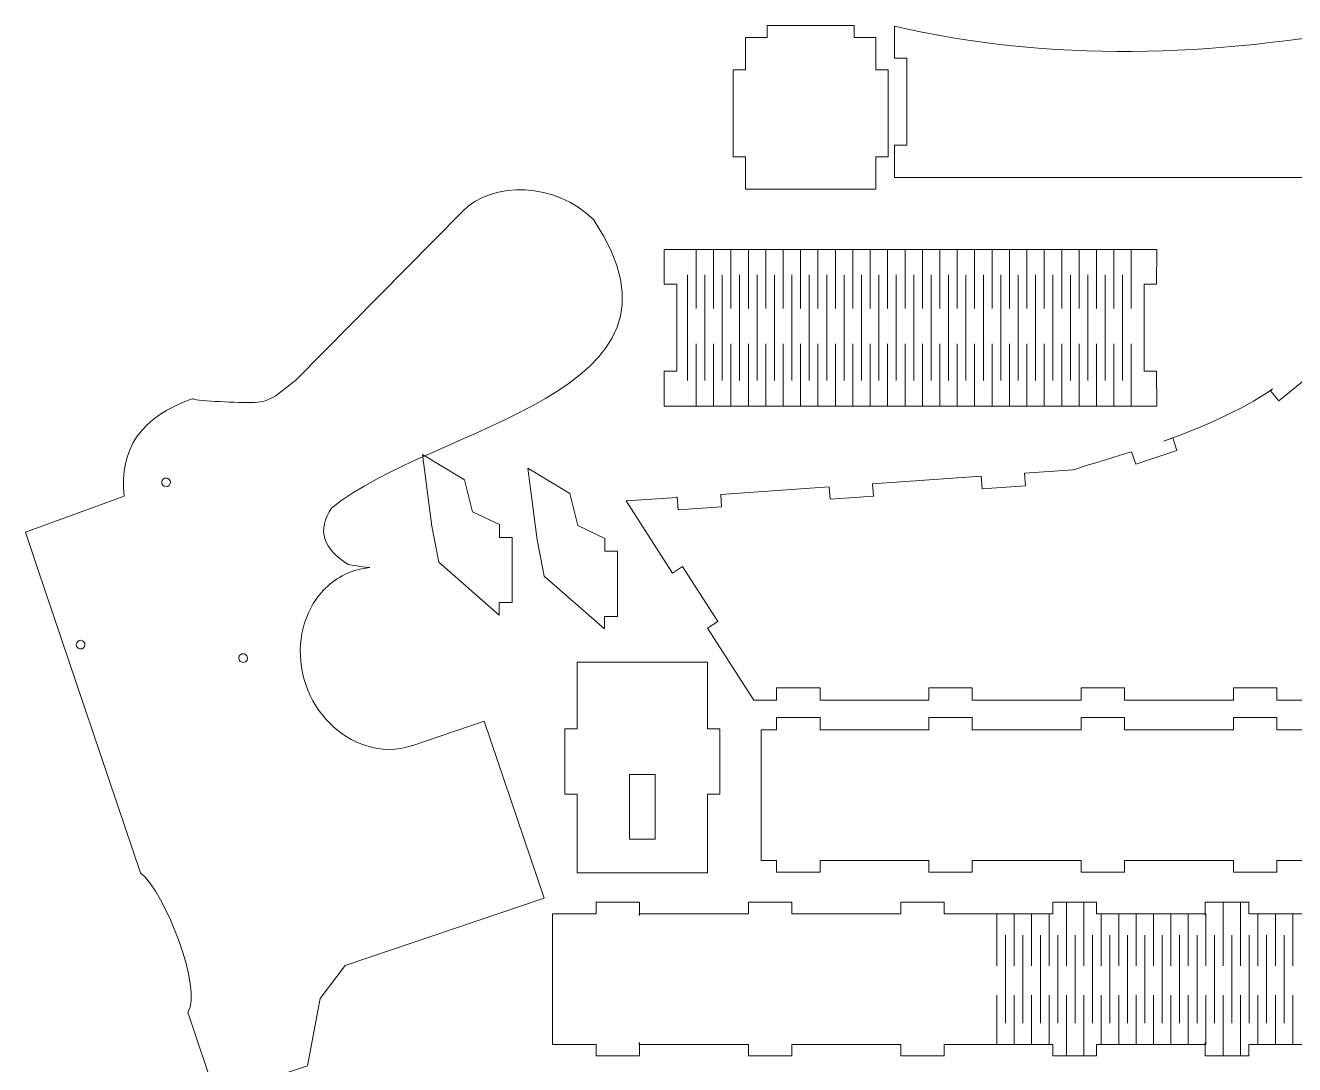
# Model space of a CAD drawing. Header units: centimetres. Extents: x 174 to 233.9, y -148 to -98.3.
# Drawn here: x 174.03 to 203.2, y -122.2 to -98.32 of the extents above; entities that cross this region are included whole.
import ezdxf

# ---------------------------------------------------------------- set-up
doc = ezdxf.new("R2010")
doc.units = ezdxf.units.CM
doc.header["$MEASUREMENT"] = 0
doc.layers.add('layer 1', color=7, linetype='Continuous')

msp = doc.modelspace()

# ---------------------------------------------------------------- linework, layer by layer
at = {"layer": 'layer 1', "color": 250, "lineweight": 20}
msp.add_lwpolyline([(187.91193, -117.02201), (188.50193, -117.02201), (188.50193, -115.53201), (187.91193, -115.53201), (187.91193, -117.02201)], close=True, dxfattribs=at)
for points, knots in [([(190.57913, -98.60005), (190.57913, -98.60005), (191.07449, -98.60005), (191.07449, -98.60005), (191.07449, -98.60005), (191.07449, -98.60005), (191.07449, -98.32005), (191.07449, -98.32005), (191.07449, -98.32005), (191.07449, -98.32005), (193.07449, -98.32005), (193.07449, -98.32005), (193.07449, -98.32005), (193.07449, -98.32005), (193.07449, -98.60005), (193.07449, -98.60005), (193.07449, -98.60005), (193.07449, -98.60005), (193.57449, -98.60005), (193.57449, -98.60005), (193.57449, -98.60005), (193.57449, -98.60005), (193.5735, -99.33991), (193.5735, -99.33991), (193.5735, -99.33991), (193.5735, -99.33991), (193.85216, -99.33991), (193.85216, -99.33991), (193.85216, -99.33991), (193.85216, -99.33991), (193.85216, -101.33991), (193.85216, -101.33991), (193.85216, -101.33991), (193.85216, -101.33991), (193.57083, -101.33991), (193.57083, -101.33991), (193.57083, -101.33991), (193.57083, -101.33991), (193.56984, -102.07976), (193.56984, -102.07976), (193.56984, -102.07976), (193.56984, -102.07976), (190.57449, -102.07976), (190.57449, -102.07976), (190.57449, -102.07976), (190.57449, -102.07976), (190.57548, -101.33991), (190.57548, -101.33991), (190.57548, -101.33991), (190.57548, -101.33991), (190.29681, -101.33991), (190.29681, -101.33991), (190.29681, -101.33991), (190.29681, -101.33991), (190.29681, -99.33991), (190.29681, -99.33991), (190.29681, -99.33991), (190.29681, -99.33991), (190.57814, -99.33991), (190.57814, -99.33991), (190.57814, -99.33991), (190.57814, -99.33991), (190.57913, -98.60005), (190.57913, -98.60005)], [0, 0, 0, 0, 0.05882353, 0.05882353, 0.05882353, 0.05882353, 0.11764706, 0.11764706, 0.11764706, 0.11764706, 0.17647059, 0.17647059, 0.17647059, 0.17647059, 0.23529412, 0.23529412, 0.23529412, 0.23529412, 0.29411765, 0.29411765, 0.29411765, 0.29411765, 0.35294118, 0.35294118, 0.35294118, 0.35294118, 0.41176471, 0.41176471, 0.41176471, 0.41176471, 0.47058824, 0.47058824, 0.47058824, 0.47058824, 0.52941176, 0.52941176, 0.52941176, 0.52941176, 0.58823529, 0.58823529, 0.58823529, 0.58823529, 0.64705882, 0.64705882, 0.64705882, 0.64705882, 0.70588235, 0.70588235, 0.70588235, 0.70588235, 0.76470588, 0.76470588, 0.76470588, 0.76470588, 0.82352941, 0.82352941, 0.82352941, 0.82352941, 0.88235294, 0.88235294, 0.88235294, 0.88235294, 1, 1, 1, 1]), ([(194.00359, -101.81517), (194.00359, -101.81517), (194.00359, -101.07532), (194.00359, -101.07532), (194.00359, -101.07532), (194.00359, -101.07532), (194.28359, -101.07532), (194.28359, -101.07532), (194.28359, -101.07532), (194.28359, -101.07532), (194.28359, -99.07532), (194.28359, -99.07532), (194.28359, -99.07532), (194.28359, -99.07532), (194.00359, -99.07532), (194.00359, -99.07532), (194.00359, -99.07532), (194.00359, -99.07532), (194.00359, -98.3359), (194.00359, -98.3359), (194.00359, -98.3359), (197.56015, -99.17202), (201.29053, -99.05204), (205.12932, -98.3359), (205.12932, -98.3359), (205.12932, -98.3359), (205.12932, -99.07532), (205.12932, -99.07532), (205.12932, -99.07532), (205.12932, -99.07532), (204.84707, -99.07532), (204.84707, -99.07532), (204.84707, -99.07532), (204.84707, -99.07532), (204.84707, -101.07532), (204.84707, -101.07532), (204.84707, -101.07532), (204.84707, -101.07532), (205.12932, -101.07532), (205.12932, -101.07532), (205.12932, -101.07532), (205.12932, -101.07532), (205.12932, -101.81517), (205.12932, -101.81517), (205.12932, -101.81517), (205.12932, -101.81517), (194.00359, -101.81517), (194.00359, -101.81517)], [0, 0, 0, 0, 0.07692308, 0.07692308, 0.07692308, 0.07692308, 0.15384615, 0.15384615, 0.15384615, 0.15384615, 0.23076923, 0.23076923, 0.23076923, 0.23076923, 0.30769231, 0.30769231, 0.30769231, 0.30769231, 0.38461538, 0.38461538, 0.38461538, 0.38461538, 0.46153846, 0.46153846, 0.46153846, 0.46153846, 0.53846154, 0.53846154, 0.53846154, 0.53846154, 0.61538462, 0.61538462, 0.61538462, 0.61538462, 0.69230769, 0.69230769, 0.69230769, 0.69230769, 0.76923077, 0.76923077, 0.76923077, 0.76923077, 0.84615385, 0.84615385, 0.84615385, 0.84615385, 1, 1, 1, 1]), ([(176.67356, -117.7927), (176.67356, -117.7927), (174.30099, -110.79603), (174.30099, -110.79603), (174.30099, -110.79603), (174.30099, -110.79603), (174.02629, -109.96196), (174.02629, -109.96196), (174.02629, -109.96196), (174.02629, -109.96196), (176.29637, -109.13789), (176.29637, -109.13789), (176.29637, -109.13789), (176.16844, -108.04491), (176.706, -107.30759), (177.86223, -106.9009), (177.86223, -106.9009), (177.87737, -106.89558), (177.90964, -106.91391), (177.95587, -106.92053), (177.95587, -106.92053), (178.26499, -106.96485), (179.18173, -107.0089), (179.42294, -106.97251), (179.42294, -106.97251), (179.57462, -106.94963), (179.74457, -106.86124), (179.85744, -106.77262), (179.85744, -106.77262), (179.85744, -106.77262), (180.23964, -106.47256), (180.23964, -106.47256), (180.23964, -106.47256), (180.23964, -106.47256), (184.06119, -102.60312), (184.06119, -102.60312), (184.06119, -102.60312), (184.77409, -101.88129), (186.20948, -101.92186), (187.08081, -102.784), (187.08081, -102.784), (189.81679, -106.82353), (183.40421, -107.50021), (181.07173, -109.40425), (181.07173, -109.40425), (180.70686, -109.91573), (180.88539, -110.35957), (181.44178, -110.70762), (181.44178, -110.70762), (181.55241, -110.73326), (181.72335, -110.75166), (181.92302, -110.7761), (181.92302, -110.7761), (181.92975, -110.77692), (181.93652, -110.77775), (181.94331, -110.77859), (181.94331, -110.77859), (181.81814, -110.78925), (181.69313, -110.81436), (181.56999, -110.85484), (181.56999, -110.85484), (181.56545, -110.8564), (181.56088, -110.85792), (181.55633, -110.85946), (181.55633, -110.85946), (181.20457, -110.98208), (180.91645, -111.21205), (180.70953, -111.50781), (180.70953, -111.50781), (180.34382, -112.03051), (180.23176, -112.75869), (180.4703, -113.46249), (180.4703, -113.46249), (180.70897, -114.16667), (181.24113, -114.67684), (181.84971, -114.86923), (181.84971, -114.86923), (181.84977, -114.86924), (181.84982, -114.86927), (181.84988, -114.86928), (181.84988, -114.86928), (182.19415, -114.98065), (182.56268, -114.98826), (182.9152, -114.86878), (182.9152, -114.86878), (182.91974, -114.86722), (182.9243, -114.8657), (182.92886, -114.86415), (182.92886, -114.86415), (182.92886, -114.86415), (184.5704, -114.30782), (184.5704, -114.30782), (184.5704, -114.30782), (184.5704, -114.30782), (185.95011, -118.37629), (185.95011, -118.37629), (185.95011, -118.37629), (185.95011, -118.37629), (181.37796, -119.92517), (181.37796, -119.92517), (181.37796, -119.92517), (181.37796, -119.92517), (180.79827, -120.68024), (180.79827, -120.68024), (180.79827, -120.68024), (180.79827, -120.68024), (180.50746, -122.22866), (180.50746, -122.22866), (180.50746, -122.22866), (180.50746, -122.22866), (180.21126, -122.32906), (180.21126, -122.32906), (180.21126, -122.32906), (180.21126, -122.32906), (178.69593, -122.84264), (178.69593, -122.84264), (178.69593, -122.84264), (178.69593, -122.84264), (178.41479, -122.93793), (178.41479, -122.93793), (178.41479, -122.93793), (178.41479, -122.93793), (178.41283, -122.93699), (178.41283, -122.93699), (178.41283, -122.93699), (178.41283, -122.93699), (177.76078, -120.99611), (177.76078, -120.99611), (177.76078, -120.99611), (178.10401, -120.46753), (177.24587, -118.26044), (176.67356, -117.7927)], [0, 0, 0, 0, 0.02941176, 0.02941176, 0.02941176, 0.02941176, 0.05882353, 0.05882353, 0.05882353, 0.05882353, 0.08823529, 0.08823529, 0.08823529, 0.08823529, 0.11764706, 0.11764706, 0.11764706, 0.11764706, 0.14705882, 0.14705882, 0.14705882, 0.14705882, 0.17647059, 0.17647059, 0.17647059, 0.17647059, 0.20588235, 0.20588235, 0.20588235, 0.20588235, 0.23529412, 0.23529412, 0.23529412, 0.23529412, 0.26470588, 0.26470588, 0.26470588, 0.26470588, 0.29411765, 0.29411765, 0.29411765, 0.29411765, 0.32352941, 0.32352941, 0.32352941, 0.32352941, 0.35294118, 0.35294118, 0.35294118, 0.35294118, 0.38235294, 0.38235294, 0.38235294, 0.38235294, 0.41176471, 0.41176471, 0.41176471, 0.41176471, 0.44117647, 0.44117647, 0.44117647, 0.44117647, 0.47058824, 0.47058824, 0.47058824, 0.47058824, 0.5, 0.5, 0.5, 0.5, 0.52941176, 0.52941176, 0.52941176, 0.52941176, 0.55882353, 0.55882353, 0.55882353, 0.55882353, 0.58823529, 0.58823529, 0.58823529, 0.58823529, 0.61764706, 0.61764706, 0.61764706, 0.61764706, 0.64705882, 0.64705882, 0.64705882, 0.64705882, 0.67647059, 0.67647059, 0.67647059, 0.67647059, 0.70588235, 0.70588235, 0.70588235, 0.70588235, 0.73529412, 0.73529412, 0.73529412, 0.73529412, 0.76470588, 0.76470588, 0.76470588, 0.76470588, 0.79411765, 0.79411765, 0.79411765, 0.79411765, 0.82352941, 0.82352941, 0.82352941, 0.82352941, 0.85294118, 0.85294118, 0.85294118, 0.85294118, 0.88235294, 0.88235294, 0.88235294, 0.88235294, 0.91176471, 0.91176471, 0.91176471, 0.91176471, 0.94117647, 0.94117647, 0.94117647, 0.94117647, 1, 1, 1, 1]), ([(188.70758, -104.26921), (188.70758, -104.26921), (188.70758, -103.46921), (188.70758, -103.46921), (188.70758, -103.46921), (188.70758, -103.46921), (200.03133, -103.46921), (200.03133, -103.46921), (200.03133, -103.46921), (200.03133, -103.46921), (200.02029, -104.2692), (200.02029, -104.2692)], [0, 0, 0, 0, 0.25, 0.25, 0.25, 0.25, 0.5, 0.5, 0.5, 0.5, 1, 1, 1, 1]), ([(188.70758, -104.26921), (188.70758, -104.26921), (188.99758, -104.26921), (188.99758, -104.26921), (188.99758, -104.26921), (188.99758, -104.26921), (188.99758, -106.26921), (188.99758, -106.26921), (188.99758, -106.26921), (188.99758, -106.26921), (188.70758, -106.26921), (188.70758, -106.26921)], [0, 0, 0, 0, 0.25, 0.25, 0.25, 0.25, 0.5, 0.5, 0.5, 0.5, 1, 1, 1, 1]), ([(200.02029, -106.2692), (200.02029, -106.2692), (199.74029, -106.2692), (199.74029, -106.2692), (199.74029, -106.2692), (199.74029, -106.2692), (199.74029, -104.2692), (199.74029, -104.2692), (199.74029, -104.2692), (199.74029, -104.2692), (200.02029, -104.2692), (200.02029, -104.2692)], [0, 0, 0, 0, 0.25, 0.25, 0.25, 0.25, 0.5, 0.5, 0.5, 0.5, 1, 1, 1, 1]), ([(203.37417, -106.12416), (203.37417, -106.12416), (203.42099, -106.08641), (203.42099, -106.08641), (203.42099, -106.08641), (203.42099, -106.08641), (203.60927, -106.31996), (203.60927, -106.31996), (203.60927, -106.31996), (203.60927, -106.31996), (202.83076, -106.94759), (202.83076, -106.94759), (202.83076, -106.94759), (202.83076, -106.94759), (202.64247, -106.71404), (202.64247, -106.71404), (202.64247, -106.71404), (202.64247, -106.71404), (202.6914, -106.67459), (202.6914, -106.67459)], [0, 0, 0, 0, 0.16666667, 0.16666667, 0.16666667, 0.16666667, 0.33333333, 0.33333333, 0.33333333, 0.33333333, 0.5, 0.5, 0.5, 0.5, 0.66666667, 0.66666667, 0.66666667, 0.66666667, 1, 1, 1, 1]), ([(200.02029, -106.26919), (200.02029, -106.26919), (200.03133, -107.06921), (200.03133, -107.06921), (200.03133, -107.06921), (200.03133, -107.06921), (188.70758, -107.06921), (188.70758, -107.06921), (188.70758, -107.06921), (188.70758, -107.06921), (188.70758, -106.26921), (188.70758, -106.26921)], [0, 0, 0, 0, 0.25, 0.25, 0.25, 0.25, 0.5, 0.5, 0.5, 0.5, 1, 1, 1, 1]), ([(200.19058, -107.87041), (200.19058, -107.87041), (200.39834, -107.80122), (200.39834, -107.80122), (200.39834, -107.80122), (200.39834, -107.80122), (200.49313, -108.08585), (200.49313, -108.08585), (200.49313, -108.08585), (200.49313, -108.08585), (199.54435, -108.4018), (199.54435, -108.4018), (199.54435, -108.4018), (199.54435, -108.4018), (199.44961, -108.11729), (199.44961, -108.11729)], [0, 0, 0, 0, 0.2, 0.2, 0.2, 0.2, 0.4, 0.4, 0.4, 0.4, 0.6, 0.6, 0.6, 0.6, 1, 1, 1, 1]), ([(185.21097, -110.08506), (185.21097, -110.08506), (185.21097, -111.58506), (185.21097, -111.58506), (185.21097, -111.58506), (185.21097, -111.58506), (184.9186, -111.58506), (184.9186, -111.58506), (184.9186, -111.58506), (184.9186, -111.58506), (184.918, -111.87049), (184.918, -111.87049), (184.918, -111.87049), (184.918, -111.87049), (183.52721, -110.65826), (183.52721, -110.65826), (183.52721, -110.65826), (183.52721, -110.65826), (183.37012, -109.82556), (183.37012, -109.82556), (183.37012, -109.82556), (183.37012, -109.82556), (183.15109, -108.18061), (183.15109, -108.18061), (183.15109, -108.18061), (183.15109, -108.18061), (184.11942, -108.76298), (184.11942, -108.76298), (184.11942, -108.76298), (184.11942, -108.76298), (184.29986, -109.49833), (184.29986, -109.49833), (184.29986, -109.49833), (184.29986, -109.49833), (184.92237, -109.79207), (184.92237, -109.79207), (184.92237, -109.79207), (184.92237, -109.79207), (184.92175, -110.08506), (184.92175, -110.08506), (184.92175, -110.08506), (184.92175, -110.08506), (185.21097, -110.08506), (185.21097, -110.08506)], [0, 0, 0, 0, 0.08333333, 0.08333333, 0.08333333, 0.08333333, 0.16666667, 0.16666667, 0.16666667, 0.16666667, 0.25, 0.25, 0.25, 0.25, 0.33333333, 0.33333333, 0.33333333, 0.33333333, 0.41666667, 0.41666667, 0.41666667, 0.41666667, 0.5, 0.5, 0.5, 0.5, 0.58333333, 0.58333333, 0.58333333, 0.58333333, 0.66666667, 0.66666667, 0.66666667, 0.66666667, 0.75, 0.75, 0.75, 0.75, 0.83333333, 0.83333333, 0.83333333, 0.83333333, 1, 1, 1, 1]), ([(196.99029, -108.61223), (196.99029, -108.61223), (198.10857, -108.53457), (198.10857, -108.53457), (198.10857, -108.53457), (198.40589, -108.42986), (198.88543, -108.29578), (199.44961, -108.11729)], [0, 0, 0, 0, 0.33333333, 0.33333333, 0.33333333, 0.33333333, 1, 1, 1, 1]), ([(187.63217, -110.40062), (187.63217, -110.40062), (187.63217, -111.90062), (187.63217, -111.90062), (187.63217, -111.90062), (187.63217, -111.90062), (187.3398, -111.90062), (187.3398, -111.90062), (187.3398, -111.90062), (187.3398, -111.90062), (187.3392, -112.18605), (187.3392, -112.18605), (187.3392, -112.18605), (187.3392, -112.18605), (185.94841, -110.97382), (185.94841, -110.97382), (185.94841, -110.97382), (185.94841, -110.97382), (185.79132, -110.14112), (185.79132, -110.14112), (185.79132, -110.14112), (185.79132, -110.14112), (185.57229, -108.49617), (185.57229, -108.49617), (185.57229, -108.49617), (185.57229, -108.49617), (186.54062, -109.07854), (186.54062, -109.07854), (186.54062, -109.07854), (186.54062, -109.07854), (186.72106, -109.81389), (186.72106, -109.81389), (186.72106, -109.81389), (186.72106, -109.81389), (187.34357, -110.10763), (187.34357, -110.10763), (187.34357, -110.10763), (187.34357, -110.10763), (187.34295, -110.40062), (187.34295, -110.40062), (187.34295, -110.40062), (187.34295, -110.40062), (187.63217, -110.40062), (187.63217, -110.40062)], [0, 0, 0, 0, 0.08333333, 0.08333333, 0.08333333, 0.08333333, 0.16666667, 0.16666667, 0.16666667, 0.16666667, 0.25, 0.25, 0.25, 0.25, 0.33333333, 0.33333333, 0.33333333, 0.33333333, 0.41666667, 0.41666667, 0.41666667, 0.41666667, 0.5, 0.5, 0.5, 0.5, 0.58333333, 0.58333333, 0.58333333, 0.58333333, 0.66666667, 0.66666667, 0.66666667, 0.66666667, 0.75, 0.75, 0.75, 0.75, 0.83333333, 0.83333333, 0.83333333, 0.83333333, 1, 1, 1, 1]), ([(177.1655, -108.85396), (177.14718, -108.80186), (177.17458, -108.74478), (177.22664, -108.72647), (177.22664, -108.72647), (177.27878, -108.70813), (177.33586, -108.73552), (177.35418, -108.78762), (177.35418, -108.78762), (177.3725, -108.83972), (177.34512, -108.89681), (177.29301, -108.91513), (177.29301, -108.91513), (177.24091, -108.93345), (177.18382, -108.90608), (177.1655, -108.85396)], [0, 0, 0, 0, 0.2, 0.2, 0.2, 0.2, 0.4, 0.4, 0.4, 0.4, 0.6, 0.6, 0.6, 0.6, 1, 1, 1, 1]), ([(196.99029, -108.61223), (196.99029, -108.61223), (197.0106, -108.89924), (197.0106, -108.89924), (197.0106, -108.89924), (197.0106, -108.89924), (196.0131, -108.96985), (196.0131, -108.96985), (196.0131, -108.96985), (196.0131, -108.96985), (195.99269, -108.68151), (195.99269, -108.68151)], [0, 0, 0, 0, 0.25, 0.25, 0.25, 0.25, 0.5, 0.5, 0.5, 0.5, 1, 1, 1, 1]), ([(190.0078, -109.09715), (190.0078, -109.09715), (190.02808, -109.38352), (190.02808, -109.38352), (190.02808, -109.38352), (190.02808, -109.38352), (189.03057, -109.45413), (189.03057, -109.45413), (189.03057, -109.45413), (189.03057, -109.45413), (189.00939, -109.15488), (189.00939, -109.15488)], [0, 0, 0, 0, 0.25, 0.25, 0.25, 0.25, 0.5, 0.5, 0.5, 0.5, 1, 1, 1, 1]), ([(193.4994, -108.85467), (193.4994, -108.85467), (193.51934, -109.13638), (193.51934, -109.13638), (193.51934, -109.13638), (193.51934, -109.13638), (192.52184, -109.20699), (192.52184, -109.20699), (192.52184, -109.20699), (192.52184, -109.20699), (192.5018, -108.92395), (192.5018, -108.92395)], [0, 0, 0, 0, 0.25, 0.25, 0.25, 0.25, 0.5, 0.5, 0.5, 0.5, 1, 1, 1, 1]), ([(188.89635, -110.9052), (188.89635, -110.9052), (187.8327, -109.2482), (187.8327, -109.2482), (187.8327, -109.2482), (187.8327, -109.2482), (189.01021, -109.16643), (189.01021, -109.16643)], [0, 0, 0, 0, 0.33333333, 0.33333333, 0.33333333, 0.33333333, 1, 1, 1, 1]), ([(188.89635, -110.9052), (188.89635, -110.9052), (189.13252, -110.7539), (189.13252, -110.7539), (189.13252, -110.7539), (189.13252, -110.7539), (189.94164, -112.01696), (189.94164, -112.01696), (189.94164, -112.01696), (189.94164, -112.01696), (189.70664, -112.16751), (189.70664, -112.16751)], [0, 0, 0, 0, 0.25, 0.25, 0.25, 0.25, 0.5, 0.5, 0.5, 0.5, 1, 1, 1, 1]), ([(191.28921, -113.82478), (191.28921, -113.82478), (190.77054, -113.82489), (190.77054, -113.82489), (190.77054, -113.82489), (190.77054, -113.82489), (189.70664, -112.16751), (189.70664, -112.16751)], [0, 0, 0, 0, 0.33333333, 0.33333333, 0.33333333, 0.33333333, 1, 1, 1, 1]), ([(175.20144, -112.58095), (175.18371, -112.52864), (175.21174, -112.47187), (175.26405, -112.45414), (175.26405, -112.45414), (175.31636, -112.43641), (175.37313, -112.46444), (175.39086, -112.51675), (175.39086, -112.51675), (175.40859, -112.56905), (175.38056, -112.62583), (175.32825, -112.64355), (175.32825, -112.64355), (175.27594, -112.66128), (175.21917, -112.63325), (175.20144, -112.58095)], [0, 0, 0, 0, 0.2, 0.2, 0.2, 0.2, 0.4, 0.4, 0.4, 0.4, 0.6, 0.6, 0.6, 0.6, 1, 1, 1, 1]), ([(179.06288, -112.954), (179.06288, -112.954), (179.03761, -112.95812), (179.03761, -112.95812), (179.03761, -112.95812), (179.03761, -112.95812), (179.0123, -112.95559), (179.0123, -112.95559), (179.0123, -112.95559), (179.0123, -112.95559), (178.98763, -112.94839), (178.98763, -112.94839), (178.98763, -112.94839), (178.98763, -112.94839), (178.96491, -112.93386), (178.96491, -112.93386), (178.96491, -112.93386), (178.96491, -112.93386), (178.9495, -112.91463), (178.9495, -112.91463), (178.9495, -112.91463), (178.9495, -112.91463), (178.93741, -112.89205), (178.93741, -112.89205), (178.93741, -112.89205), (178.93741, -112.89205), (178.93261, -112.86479), (178.93261, -112.86479), (178.93261, -112.86479), (178.93261, -112.86479), (178.93315, -112.84015), (178.93315, -112.84015), (178.93315, -112.84015), (178.93315, -112.84015), (178.94235, -112.81481), (178.94235, -112.81481), (178.94235, -112.81481), (178.94235, -112.81481), (178.95755, -112.79407), (178.95755, -112.79407), (178.95755, -112.79407), (178.95755, -112.79407), (178.97611, -112.77666), (178.97611, -112.77666), (178.97611, -112.77666), (178.97611, -112.77666), (178.99868, -112.76459), (178.99868, -112.76459), (178.99868, -112.76459), (178.99868, -112.76459), (179.02595, -112.75977), (179.02595, -112.75977), (179.02595, -112.75977), (179.02595, -112.75977), (179.05126, -112.76231), (179.05126, -112.76231), (179.05126, -112.76231), (179.05126, -112.76231), (179.07594, -112.76953), (179.07594, -112.76953), (179.07594, -112.76953), (179.07594, -112.76953), (179.09666, -112.78473), (179.09666, -112.78473), (179.09666, -112.78473), (179.09666, -112.78473), (179.11405, -112.80329), (179.11405, -112.80329), (179.11405, -112.80329), (179.11405, -112.80329), (179.12682, -112.82785), (179.12682, -112.82785), (179.12682, -112.82785), (179.12682, -112.82785), (179.13095, -112.85314), (179.13095, -112.85314), (179.13095, -112.85314), (179.13095, -112.85314), (179.12842, -112.87845), (179.12842, -112.87845), (179.12842, -112.87845), (179.12842, -112.87845), (179.12121, -112.90312), (179.12121, -112.90312), (179.12121, -112.90312), (179.12121, -112.90312), (179.10601, -112.92383), (179.10601, -112.92383), (179.10601, -112.92383), (179.10601, -112.92383), (179.08745, -112.94123), (179.08745, -112.94123), (179.08745, -112.94123), (179.08745, -112.94123), (179.06288, -112.954), (179.06288, -112.954)], [0, 0, 0, 0, 0.04, 0.04, 0.04, 0.04, 0.08, 0.08, 0.08, 0.08, 0.12, 0.12, 0.12, 0.12, 0.16, 0.16, 0.16, 0.16, 0.2, 0.2, 0.2, 0.2, 0.24, 0.24, 0.24, 0.24, 0.28, 0.28, 0.28, 0.28, 0.32, 0.32, 0.32, 0.32, 0.36, 0.36, 0.36, 0.36, 0.4, 0.4, 0.4, 0.4, 0.44, 0.44, 0.44, 0.44, 0.48, 0.48, 0.48, 0.48, 0.52, 0.52, 0.52, 0.52, 0.56, 0.56, 0.56, 0.56, 0.6, 0.6, 0.6, 0.6, 0.64, 0.64, 0.64, 0.64, 0.68, 0.68, 0.68, 0.68, 0.72, 0.72, 0.72, 0.72, 0.76, 0.76, 0.76, 0.76, 0.8, 0.8, 0.8, 0.8, 0.84, 0.84, 0.84, 0.84, 0.88, 0.88, 0.88, 0.88, 0.92, 0.92, 0.92, 0.92, 1, 1, 1, 1]), ([(186.70699, -114.48424), (186.70699, -114.48424), (186.70699, -112.9506), (186.70699, -112.9506), (186.70699, -112.9506), (186.70699, -112.9506), (189.70697, -112.9506), (189.70697, -112.9506), (189.70697, -112.9506), (189.70697, -112.9506), (189.70697, -114.48424), (189.70697, -114.48424)], [0, 0, 0, 0, 0.25, 0.25, 0.25, 0.25, 0.5, 0.5, 0.5, 0.5, 1, 1, 1, 1]), ([(191.28921, -113.82478), (191.28921, -113.82478), (191.28921, -113.54126), (191.28921, -113.54126), (191.28921, -113.54126), (191.28921, -113.54126), (192.28921, -113.54126), (192.28921, -113.54126), (192.28921, -113.54126), (192.28921, -113.54126), (192.28921, -113.82457), (192.28921, -113.82457)], [0, 0, 0, 0, 0.25, 0.25, 0.25, 0.25, 0.5, 0.5, 0.5, 0.5, 1, 1, 1, 1]), ([(194.78921, -113.82405), (194.78921, -113.82405), (194.78921, -113.54126), (194.78921, -113.54126), (194.78921, -113.54126), (194.78921, -113.54126), (195.78921, -113.54126), (195.78921, -113.54126), (195.78921, -113.54126), (195.78921, -113.54126), (195.78921, -113.82385), (195.78921, -113.82385)], [0, 0, 0, 0, 0.25, 0.25, 0.25, 0.25, 0.5, 0.5, 0.5, 0.5, 1, 1, 1, 1]), ([(198.28921, -113.82333), (198.28921, -113.82333), (198.28921, -113.54126), (198.28921, -113.54126), (198.28921, -113.54126), (198.28921, -113.54126), (199.28921, -113.54126), (199.28921, -113.54126), (199.28921, -113.54126), (199.28921, -113.54126), (199.28921, -113.82312), (199.28921, -113.82312)], [0, 0, 0, 0, 0.25, 0.25, 0.25, 0.25, 0.5, 0.5, 0.5, 0.5, 1, 1, 1, 1]), ([(201.78921, -113.8226), (201.78921, -113.8226), (201.78921, -113.54126), (201.78921, -113.54126), (201.78921, -113.54126), (201.78921, -113.54126), (202.78921, -113.54126), (202.78921, -113.54126), (202.78921, -113.54126), (202.78921, -113.54126), (202.78921, -113.8228), (202.78921, -113.8228)], [0, 0, 0, 0, 0.25, 0.25, 0.25, 0.25, 0.5, 0.5, 0.5, 0.5, 1, 1, 1, 1]), ([(191.28921, -114.50661), (191.28921, -114.50661), (191.28921, -114.22661), (191.28921, -114.22661), (191.28921, -114.22661), (191.28921, -114.22661), (192.28921, -114.22661), (192.28921, -114.22661), (192.28921, -114.22661), (192.28921, -114.22661), (192.28921, -114.50661), (192.28921, -114.50661)], [0, 0, 0, 0, 0.25, 0.25, 0.25, 0.25, 0.5, 0.5, 0.5, 0.5, 1, 1, 1, 1]), ([(194.78921, -114.50661), (194.78921, -114.50661), (194.78921, -114.22661), (194.78921, -114.22661), (194.78921, -114.22661), (194.78921, -114.22661), (195.78921, -114.22661), (195.78921, -114.22661), (195.78921, -114.22661), (195.78921, -114.22661), (195.78921, -114.50661), (195.78921, -114.50661)], [0, 0, 0, 0, 0.25, 0.25, 0.25, 0.25, 0.5, 0.5, 0.5, 0.5, 1, 1, 1, 1]), ([(198.28921, -114.50661), (198.28921, -114.50661), (198.28921, -114.22661), (198.28921, -114.22661), (198.28921, -114.22661), (198.28921, -114.22661), (199.28921, -114.22661), (199.28921, -114.22661), (199.28921, -114.22661), (199.28921, -114.22661), (199.28921, -114.50661), (199.28921, -114.50661)], [0, 0, 0, 0, 0.25, 0.25, 0.25, 0.25, 0.5, 0.5, 0.5, 0.5, 1, 1, 1, 1]), ([(201.78921, -114.50661), (201.78921, -114.50661), (201.78921, -114.22661), (201.78921, -114.22661), (201.78921, -114.22661), (201.78921, -114.22661), (202.78921, -114.22661), (202.78921, -114.22661), (202.78921, -114.22661), (202.78921, -114.22661), (202.78921, -114.50661), (202.78921, -114.50661)], [0, 0, 0, 0, 0.25, 0.25, 0.25, 0.25, 0.5, 0.5, 0.5, 0.5, 1, 1, 1, 1]), ([(186.70699, -115.98424), (186.70699, -115.98424), (186.42431, -115.98424), (186.42431, -115.98424), (186.42431, -115.98424), (186.42431, -115.98424), (186.42431, -114.48424), (186.42431, -114.48424), (186.42431, -114.48424), (186.42431, -114.48424), (186.70699, -114.48424), (186.70699, -114.48424)], [0, 0, 0, 0, 0.25, 0.25, 0.25, 0.25, 0.5, 0.5, 0.5, 0.5, 1, 1, 1, 1]), ([(189.70697, -114.48424), (189.70697, -114.48424), (189.98928, -114.48424), (189.98928, -114.48424), (189.98928, -114.48424), (189.98928, -114.48424), (189.98928, -115.98424), (189.98928, -115.98424), (189.98928, -115.98424), (189.98928, -115.98424), (189.70697, -115.98424), (189.70697, -115.98424)], [0, 0, 0, 0, 0.25, 0.25, 0.25, 0.25, 0.5, 0.5, 0.5, 0.5, 1, 1, 1, 1]), ([(191.28921, -117.50661), (191.28921, -117.50661), (190.93443, -117.50661), (190.93443, -117.50661), (190.93443, -117.50661), (190.93443, -117.50661), (190.93443, -114.50661), (190.93443, -114.50661), (190.93443, -114.50661), (190.93443, -114.50661), (191.28921, -114.50661), (191.28921, -114.50661)], [0, 0, 0, 0, 0.25, 0.25, 0.25, 0.25, 0.5, 0.5, 0.5, 0.5, 1, 1, 1, 1]), ([(189.70697, -115.98424), (189.70697, -115.98424), (189.70697, -117.79423), (189.70697, -117.79423), (189.70697, -117.79423), (189.70697, -117.79423), (186.70699, -117.79423), (186.70699, -117.79423), (186.70699, -117.79423), (186.70699, -117.79423), (186.70699, -115.98424), (186.70699, -115.98424)], [0, 0, 0, 0, 0.25, 0.25, 0.25, 0.25, 0.5, 0.5, 0.5, 0.5, 1, 1, 1, 1]), ([(192.28921, -117.50661), (192.28921, -117.50661), (192.28921, -117.7768), (192.28921, -117.7768), (192.28921, -117.7768), (192.28921, -117.7768), (191.28921, -117.7768), (191.28921, -117.7768), (191.28921, -117.7768), (191.28921, -117.7768), (191.28921, -117.50661), (191.28921, -117.50661)], [0, 0, 0, 0, 0.25, 0.25, 0.25, 0.25, 0.5, 0.5, 0.5, 0.5, 1, 1, 1, 1]), ([(195.78921, -117.50661), (195.78921, -117.50661), (195.78921, -117.7768), (195.78921, -117.7768), (195.78921, -117.7768), (195.78921, -117.7768), (194.78921, -117.7768), (194.78921, -117.7768), (194.78921, -117.7768), (194.78921, -117.7768), (194.78921, -117.50661), (194.78921, -117.50661)], [0, 0, 0, 0, 0.25, 0.25, 0.25, 0.25, 0.5, 0.5, 0.5, 0.5, 1, 1, 1, 1]), ([(199.28921, -117.50661), (199.28921, -117.50661), (199.28921, -117.7768), (199.28921, -117.7768), (199.28921, -117.7768), (199.28921, -117.7768), (198.28921, -117.7768), (198.28921, -117.7768), (198.28921, -117.7768), (198.28921, -117.7768), (198.28921, -117.50661), (198.28921, -117.50661)], [0, 0, 0, 0, 0.25, 0.25, 0.25, 0.25, 0.5, 0.5, 0.5, 0.5, 1, 1, 1, 1]), ([(202.78921, -117.50661), (202.78921, -117.50661), (202.78921, -117.7768), (202.78921, -117.7768), (202.78921, -117.7768), (202.78921, -117.7768), (201.78921, -117.7768), (201.78921, -117.7768), (201.78921, -117.7768), (201.78921, -117.7768), (201.78921, -117.50661), (201.78921, -117.50661)], [0, 0, 0, 0, 0.25, 0.25, 0.25, 0.25, 0.5, 0.5, 0.5, 0.5, 1, 1, 1, 1]), ([(187.14409, -118.73684), (187.14409, -118.73684), (187.14409, -118.46837), (187.14409, -118.46837), (187.14409, -118.46837), (187.14409, -118.46837), (188.14409, -118.46837), (188.14409, -118.46837), (188.14409, -118.46837), (188.14409, -118.46837), (188.14409, -118.76837), (188.14409, -118.76837), (188.14409, -118.76837), (188.14409, -118.76837), (188.12475, -118.76837), (188.12475, -118.76837)], [0, 0, 0, 0, 0.2, 0.2, 0.2, 0.2, 0.4, 0.4, 0.4, 0.4, 0.6, 0.6, 0.6, 0.6, 1, 1, 1, 1]), ([(190.64409, -118.73684), (190.64409, -118.73684), (190.64409, -118.46837), (190.64409, -118.46837), (190.64409, -118.46837), (190.64409, -118.46837), (191.64409, -118.46837), (191.64409, -118.46837), (191.64409, -118.46837), (191.64409, -118.46837), (191.64409, -118.73684), (191.64409, -118.73684)], [0, 0, 0, 0, 0.25, 0.25, 0.25, 0.25, 0.5, 0.5, 0.5, 0.5, 1, 1, 1, 1]), ([(194.14409, -118.73684), (194.14409, -118.73684), (194.14409, -118.46837), (194.14409, -118.46837), (194.14409, -118.46837), (194.14409, -118.46837), (195.14409, -118.46837), (195.14409, -118.46837), (195.14409, -118.46837), (195.14409, -118.46837), (195.14409, -118.73684), (195.14409, -118.73684)], [0, 0, 0, 0, 0.25, 0.25, 0.25, 0.25, 0.5, 0.5, 0.5, 0.5, 1, 1, 1, 1]), ([(197.64409, -118.73684), (197.64409, -118.73684), (197.64409, -118.46837), (197.64409, -118.46837), (197.64409, -118.46837), (197.64409, -118.46837), (198.64409, -118.46837), (198.64409, -118.46837), (198.64409, -118.46837), (198.64409, -118.46837), (198.64409, -118.73684), (198.64409, -118.73684)], [0, 0, 0, 0, 0.25, 0.25, 0.25, 0.25, 0.5, 0.5, 0.5, 0.5, 1, 1, 1, 1]), ([(201.15439, -118.76837), (201.15439, -118.76837), (201.14409, -118.76837), (201.14409, -118.76837), (201.14409, -118.76837), (201.14409, -118.76837), (201.14409, -118.46837), (201.14409, -118.46837), (201.14409, -118.46837), (201.14409, -118.46837), (202.14409, -118.46837), (202.14409, -118.46837), (202.14409, -118.46837), (202.14409, -118.46837), (202.14409, -118.73684), (202.14409, -118.73684)], [0, 0, 0, 0, 0.2, 0.2, 0.2, 0.2, 0.4, 0.4, 0.4, 0.4, 0.6, 0.6, 0.6, 0.6, 1, 1, 1, 1]), ([(187.14409, -121.73684), (187.14409, -121.73684), (186.14409, -121.73684), (186.14409, -121.73684), (186.14409, -121.73684), (186.14409, -121.73684), (186.14409, -118.73684), (186.14409, -118.73684), (186.14409, -118.73684), (186.14409, -118.73684), (187.14409, -118.73684), (187.14409, -118.73684)], [0, 0, 0, 0, 0.25, 0.25, 0.25, 0.25, 0.5, 0.5, 0.5, 0.5, 1, 1, 1, 1]), ([(188.12475, -121.69629), (188.12475, -121.69629), (188.14409, -121.69629), (188.14409, -121.69629), (188.14409, -121.69629), (188.14409, -121.69629), (188.14409, -121.99629), (188.14409, -121.99629), (188.14409, -121.99629), (188.14409, -121.99629), (187.14409, -121.99629), (187.14409, -121.99629), (187.14409, -121.99629), (187.14409, -121.99629), (187.14409, -121.73684), (187.14409, -121.73684)], [0, 0, 0, 0, 0.2, 0.2, 0.2, 0.2, 0.4, 0.4, 0.4, 0.4, 0.6, 0.6, 0.6, 0.6, 1, 1, 1, 1]), ([(191.64409, -121.73684), (191.64409, -121.73684), (191.64409, -121.99629), (191.64409, -121.99629), (191.64409, -121.99629), (191.64409, -121.99629), (190.64409, -121.99629), (190.64409, -121.99629), (190.64409, -121.99629), (190.64409, -121.99629), (190.64409, -121.73684), (190.64409, -121.73684)], [0, 0, 0, 0, 0.25, 0.25, 0.25, 0.25, 0.5, 0.5, 0.5, 0.5, 1, 1, 1, 1]), ([(195.14409, -121.73684), (195.14409, -121.73684), (195.14409, -121.99629), (195.14409, -121.99629), (195.14409, -121.99629), (195.14409, -121.99629), (194.14409, -121.99629), (194.14409, -121.99629), (194.14409, -121.99629), (194.14409, -121.99629), (194.14409, -121.73684), (194.14409, -121.73684)], [0, 0, 0, 0, 0.25, 0.25, 0.25, 0.25, 0.5, 0.5, 0.5, 0.5, 1, 1, 1, 1]), ([(198.64409, -121.73684), (198.64409, -121.73684), (198.64409, -121.99629), (198.64409, -121.99629), (198.64409, -121.99629), (198.64409, -121.99629), (197.64409, -121.99629), (197.64409, -121.99629), (197.64409, -121.99629), (197.64409, -121.99629), (197.64409, -121.73684), (197.64409, -121.73684)], [0, 0, 0, 0, 0.25, 0.25, 0.25, 0.25, 0.5, 0.5, 0.5, 0.5, 1, 1, 1, 1]), ([(202.14409, -121.73684), (202.14409, -121.73684), (202.14409, -121.99629), (202.14409, -121.99629), (202.14409, -121.99629), (202.14409, -121.99629), (201.14409, -121.99629), (201.14409, -121.99629), (201.14409, -121.99629), (201.14409, -121.99629), (201.14409, -121.69629), (201.14409, -121.69629), (201.14409, -121.69629), (201.14409, -121.69629), (201.15439, -121.69629), (201.15439, -121.69629)], [0, 0, 0, 0, 0.2, 0.2, 0.2, 0.2, 0.4, 0.4, 0.4, 0.4, 0.6, 0.6, 0.6, 0.6, 1, 1, 1, 1])]:
    msp.add_open_spline(points, degree=3, knots=knots, dxfattribs=at)
for points in [[(189.44249, -104.82502), (189.44249, -104.82502), (189.44249, -103.46921), (189.44249, -103.46921)], [(189.84257, -104.82502), (189.84257, -104.82502), (189.84257, -103.46921), (189.84257, -103.46921)], [(190.24265, -104.82502), (190.24265, -104.82502), (190.24265, -103.46921), (190.24265, -103.46921)], [(190.64273, -104.82502), (190.64273, -104.82502), (190.64273, -103.46921), (190.64273, -103.46921)], [(191.04281, -104.82502), (191.04281, -104.82502), (191.04281, -103.46921), (191.04281, -103.46921)], [(191.44289, -104.82502), (191.44289, -104.82502), (191.44289, -103.46921), (191.44289, -103.46921)], [(191.84297, -104.82502), (191.84297, -104.82502), (191.84297, -103.46921), (191.84297, -103.46921)], [(192.24305, -104.82502), (192.24305, -104.82502), (192.24305, -103.46921), (192.24305, -103.46921)], [(192.64313, -104.82502), (192.64313, -104.82502), (192.64313, -103.46921), (192.64313, -103.46921)], [(193.04321, -104.82502), (193.04321, -104.82502), (193.04321, -103.46921), (193.04321, -103.46921)], [(193.44329, -104.82502), (193.44329, -104.82502), (193.44329, -103.46921), (193.44329, -103.46921)], [(193.84337, -104.82502), (193.84337, -104.82502), (193.84337, -103.46921), (193.84337, -103.46921)], [(194.24345, -104.82502), (194.24345, -104.82502), (194.24345, -103.46921), (194.24345, -103.46921)], [(194.64353, -104.82502), (194.64353, -104.82502), (194.64353, -103.46921), (194.64353, -103.46921)], [(195.04361, -104.82502), (195.04361, -104.82502), (195.04361, -103.46921), (195.04361, -103.46921)], [(195.44369, -104.82502), (195.44369, -104.82502), (195.44369, -103.46921), (195.44369, -103.46921)], [(195.84377, -104.82502), (195.84377, -104.82502), (195.84377, -103.46921), (195.84377, -103.46921)], [(196.24385, -104.82502), (196.24385, -104.82502), (196.24385, -103.46921), (196.24385, -103.46921)], [(196.64393, -104.82502), (196.64393, -104.82502), (196.64393, -103.46921), (196.64393, -103.46921)], [(197.04401, -104.82502), (197.04401, -104.82502), (197.04401, -103.46921), (197.04401, -103.46921)], [(197.44409, -104.82502), (197.44409, -104.82502), (197.44409, -103.46921), (197.44409, -103.46921)], [(197.84417, -104.82502), (197.84417, -104.82502), (197.84417, -103.46921), (197.84417, -103.46921)], [(198.24425, -104.82502), (198.24425, -104.82502), (198.24425, -103.46921), (198.24425, -103.46921)], [(198.64433, -104.82502), (198.64433, -104.82502), (198.64433, -103.46921), (198.64433, -103.46921)], [(199.04441, -104.82502), (199.04441, -104.82502), (199.04441, -103.46921), (199.04441, -103.46921)], [(199.44449, -104.82502), (199.44449, -104.82502), (199.44449, -103.46921), (199.44449, -103.46921)], [(189.24245, -106.47997), (189.24245, -106.47997), (189.24245, -104.05506), (189.24245, -104.05506)], [(189.64253, -106.47997), (189.64253, -106.47997), (189.64253, -104.05506), (189.64253, -104.05506)], [(190.04261, -106.47997), (190.04261, -106.47997), (190.04261, -104.05506), (190.04261, -104.05506)], [(190.44269, -106.47997), (190.44269, -106.47997), (190.44269, -104.05506), (190.44269, -104.05506)], [(190.84277, -106.47997), (190.84277, -106.47997), (190.84277, -104.05506), (190.84277, -104.05506)], [(191.24285, -106.47997), (191.24285, -106.47997), (191.24285, -104.05506), (191.24285, -104.05506)], [(191.64293, -106.47997), (191.64293, -106.47997), (191.64293, -104.05506), (191.64293, -104.05506)], [(192.04301, -106.47997), (192.04301, -106.47997), (192.04301, -104.05506), (192.04301, -104.05506)], [(192.44309, -106.47997), (192.44309, -106.47997), (192.44309, -104.05506), (192.44309, -104.05506)], [(192.84317, -106.47997), (192.84317, -106.47997), (192.84317, -104.05506), (192.84317, -104.05506)], [(193.24325, -106.47997), (193.24325, -106.47997), (193.24325, -104.05506), (193.24325, -104.05506)], [(193.64333, -106.47997), (193.64333, -106.47997), (193.64333, -104.05506), (193.64333, -104.05506)], [(194.04341, -106.47997), (194.04341, -106.47997), (194.04341, -104.05506), (194.04341, -104.05506)], [(194.44349, -106.47997), (194.44349, -106.47997), (194.44349, -104.05506), (194.44349, -104.05506)], [(194.84357, -106.47997), (194.84357, -106.47997), (194.84357, -104.05506), (194.84357, -104.05506)], [(195.24365, -106.47997), (195.24365, -106.47997), (195.24365, -104.05506), (195.24365, -104.05506)], [(195.64373, -106.47997), (195.64373, -106.47997), (195.64373, -104.05506), (195.64373, -104.05506)], [(196.04381, -106.47997), (196.04381, -106.47997), (196.04381, -104.05506), (196.04381, -104.05506)], [(196.44389, -106.47997), (196.44389, -106.47997), (196.44389, -104.05506), (196.44389, -104.05506)], [(196.84397, -106.47997), (196.84397, -106.47997), (196.84397, -104.05506), (196.84397, -104.05506)], [(197.24405, -106.47997), (197.24405, -106.47997), (197.24405, -104.05506), (197.24405, -104.05506)], [(197.64413, -106.47997), (197.64413, -106.47997), (197.64413, -104.05506), (197.64413, -104.05506)], [(198.04421, -106.47997), (198.04421, -106.47997), (198.04421, -104.05506), (198.04421, -104.05506)], [(198.44429, -106.47997), (198.44429, -106.47997), (198.44429, -104.05506), (198.44429, -104.05506)], [(198.84437, -106.47997), (198.84437, -106.47997), (198.84437, -104.05506), (198.84437, -104.05506)], [(199.24445, -106.47997), (199.24445, -106.47997), (199.24445, -104.05506), (199.24445, -104.05506)], [(189.44249, -107.06921), (189.44249, -107.06921), (189.44249, -105.63663), (189.44249, -105.63663)], [(189.84257, -107.06921), (189.84257, -107.06921), (189.84257, -105.63663), (189.84257, -105.63663)], [(190.24265, -107.06921), (190.24265, -107.06921), (190.24265, -105.63663), (190.24265, -105.63663)], [(190.64273, -107.06921), (190.64273, -107.06921), (190.64273, -105.63663), (190.64273, -105.63663)], [(191.04281, -107.06921), (191.04281, -107.06921), (191.04281, -105.63663), (191.04281, -105.63663)], [(191.44289, -107.06921), (191.44289, -107.06921), (191.44289, -105.63663), (191.44289, -105.63663)], [(191.84297, -107.06921), (191.84297, -107.06921), (191.84297, -105.63663), (191.84297, -105.63663)], [(192.24305, -107.06921), (192.24305, -107.06921), (192.24305, -105.63663), (192.24305, -105.63663)], [(192.64313, -107.06921), (192.64313, -107.06921), (192.64313, -105.63663), (192.64313, -105.63663)], [(193.04321, -107.06921), (193.04321, -107.06921), (193.04321, -105.63663), (193.04321, -105.63663)], [(193.44329, -107.06921), (193.44329, -107.06921), (193.44329, -105.63663), (193.44329, -105.63663)], [(193.84337, -107.06921), (193.84337, -107.06921), (193.84337, -105.63663), (193.84337, -105.63663)], [(194.24345, -107.06921), (194.24345, -107.06921), (194.24345, -105.63663), (194.24345, -105.63663)], [(194.64353, -107.06921), (194.64353, -107.06921), (194.64353, -105.63663), (194.64353, -105.63663)], [(195.04361, -107.06921), (195.04361, -107.06921), (195.04361, -105.63663), (195.04361, -105.63663)], [(195.44369, -107.06921), (195.44369, -107.06921), (195.44369, -105.63663), (195.44369, -105.63663)], [(195.84377, -107.06921), (195.84377, -107.06921), (195.84377, -105.63663), (195.84377, -105.63663)], [(196.24385, -107.06921), (196.24385, -107.06921), (196.24385, -105.63663), (196.24385, -105.63663)], [(196.64393, -107.06921), (196.64393, -107.06921), (196.64393, -105.63663), (196.64393, -105.63663)], [(197.04401, -107.06921), (197.04401, -107.06921), (197.04401, -105.63663), (197.04401, -105.63663)], [(197.44409, -107.06921), (197.44409, -107.06921), (197.44409, -105.63663), (197.44409, -105.63663)], [(197.84417, -107.06921), (197.84417, -107.06921), (197.84417, -105.63663), (197.84417, -105.63663)], [(198.24425, -107.06921), (198.24425, -107.06921), (198.24425, -105.63663), (198.24425, -105.63663)], [(198.64433, -107.06921), (198.64433, -107.06921), (198.64433, -105.63663), (198.64433, -105.63663)], [(199.04441, -107.06921), (199.04441, -107.06921), (199.04441, -105.63663), (199.04441, -105.63663)], [(199.44449, -107.06921), (199.44449, -107.06921), (199.44449, -105.63663), (199.44449, -105.63663)], [(200.19058, -107.87041), (201.0237, -107.57633), (201.93705, -107.19004), (202.69141, -106.67459)], [(193.4994, -108.85467), (193.4994, -108.85467), (195.99269, -108.68151), (195.99269, -108.68151)], [(190.0078, -109.09715), (190.0078, -109.09715), (192.5018, -108.92395), (192.5018, -108.92395)], [(194.78921, -113.82405), (194.78921, -113.82405), (192.28921, -113.82457), (192.28921, -113.82457)], [(198.28921, -113.82333), (198.28921, -113.82333), (195.78921, -113.82384), (195.78921, -113.82384)], [(201.78921, -113.8226), (201.78921, -113.8226), (199.28921, -113.82312), (199.28921, -113.82312)], [(205.28921, -113.82369), (205.28921, -113.82369), (202.78921, -113.8228), (202.78921, -113.8228)], [(192.28921, -114.50661), (192.28921, -114.50661), (194.78921, -114.50661), (194.78921, -114.50661)], [(195.78921, -114.50661), (195.78921, -114.50661), (198.28921, -114.50661), (198.28921, -114.50661)], [(199.28921, -114.50661), (199.28921, -114.50661), (201.78921, -114.50661), (201.78921, -114.50661)], [(202.78921, -114.50661), (202.78921, -114.50661), (205.28921, -114.50661), (205.28921, -114.50661)], [(194.78921, -117.50661), (194.78921, -117.50661), (192.28921, -117.50661), (192.28921, -117.50661)], [(198.28921, -117.50661), (198.28921, -117.50661), (195.78921, -117.50661), (195.78921, -117.50661)], [(201.78921, -117.50661), (201.78921, -117.50661), (199.28921, -117.50661), (199.28921, -117.50661)], [(205.28921, -117.50661), (205.28921, -117.50661), (202.78921, -117.50661), (202.78921, -117.50661)], [(197.95375, -118.46837), (197.95375, -118.46837), (197.95375, -119.93066), (197.95375, -119.93066)], [(198.35383, -118.46837), (198.35383, -118.46837), (198.35383, -119.93066), (198.35383, -119.93066)], [(201.55447, -118.46837), (201.55447, -118.46837), (201.55447, -119.93066), (201.55447, -119.93066)], [(201.95455, -118.46837), (201.95455, -118.46837), (201.95455, -119.93066), (201.95455, -119.93066)], [(188.12475, -118.73684), (188.12475, -118.73684), (190.64409, -118.73684), (190.64409, -118.73684)], [(191.64409, -118.73684), (191.64409, -118.73684), (194.14409, -118.73684), (194.14409, -118.73684)], [(195.14409, -118.73684), (195.14409, -118.73684), (196.14409, -118.73684), (196.14409, -118.73684)], [(196.14409, -118.73684), (196.14409, -118.73684), (197.64409, -118.73684), (197.64409, -118.73684)], [(196.35343, -118.73684), (196.35343, -118.73684), (196.35343, -119.93066), (196.35343, -119.93066)], [(196.75351, -118.73684), (196.75351, -118.73684), (196.75351, -119.93066), (196.75351, -119.93066)], [(197.15359, -118.73684), (197.15359, -118.73684), (197.15359, -119.93066), (197.15359, -119.93066)], [(197.55367, -118.73684), (197.55367, -118.73684), (197.55367, -119.93066), (197.55367, -119.93066)], [(198.64409, -118.73684), (198.64409, -118.73684), (201.15439, -118.73684), (201.15439, -118.73684)], [(198.75391, -118.73684), (198.75391, -118.73684), (198.75391, -119.93066), (198.75391, -119.93066)], [(199.15399, -118.73684), (199.15399, -118.73684), (199.15399, -119.93066), (199.15399, -119.93066)], [(199.55407, -118.73684), (199.55407, -118.73684), (199.55407, -119.93066), (199.55407, -119.93066)], [(199.95415, -118.73684), (199.95415, -118.73684), (199.95415, -119.93066), (199.95415, -119.93066)], [(200.35423, -118.73684), (200.35423, -118.73684), (200.35423, -119.93066), (200.35423, -119.93066)], [(200.75431, -118.73684), (200.75431, -118.73684), (200.75431, -119.93066), (200.75431, -119.93066)], [(201.15439, -118.73684), (201.15439, -118.73684), (201.15439, -119.93066), (201.15439, -119.93066)], [(202.14409, -118.73684), (202.14409, -118.73684), (204.64409, -118.73684), (204.64409, -118.73684)], [(202.35463, -118.73684), (202.35463, -118.73684), (202.35463, -119.93066), (202.35463, -119.93066)], [(202.75471, -118.73684), (202.75471, -118.73684), (202.75471, -119.93066), (202.75471, -119.93066)], [(203.15479, -118.73684), (203.15479, -118.73684), (203.15479, -119.93066), (203.15479, -119.93066)], [(196.55347, -119.22787), (196.55347, -119.22787), (196.55347, -121.24863), (196.55347, -121.24863)], [(196.95355, -119.22787), (196.95355, -119.22787), (196.95355, -121.24863), (196.95355, -121.24863)], [(197.35363, -119.22787), (197.35363, -119.22787), (197.35363, -121.24863), (197.35363, -121.24863)], [(197.75371, -119.22787), (197.75371, -119.22787), (197.75371, -121.24863), (197.75371, -121.24863)], [(198.15379, -119.22787), (198.15379, -119.22787), (198.15379, -121.24863), (198.15379, -121.24863)], [(198.55387, -119.22787), (198.55387, -119.22787), (198.55387, -121.24863), (198.55387, -121.24863)], [(198.95395, -119.22787), (198.95395, -119.22787), (198.95395, -121.24863), (198.95395, -121.24863)], [(199.35403, -119.22787), (199.35403, -119.22787), (199.35403, -121.24863), (199.35403, -121.24863)], [(199.75411, -119.22787), (199.75411, -119.22787), (199.75411, -121.24863), (199.75411, -121.24863)], [(200.15419, -119.22787), (200.15419, -119.22787), (200.15419, -121.24863), (200.15419, -121.24863)], [(200.55427, -119.22787), (200.55427, -119.22787), (200.55427, -121.24863), (200.55427, -121.24863)], [(200.95435, -119.22787), (200.95435, -119.22787), (200.95435, -121.24863), (200.95435, -121.24863)], [(201.35443, -119.22787), (201.35443, -119.22787), (201.35443, -121.24863), (201.35443, -121.24863)], [(201.75451, -119.22787), (201.75451, -119.22787), (201.75451, -121.24863), (201.75451, -121.24863)], [(202.15459, -119.22787), (202.15459, -119.22787), (202.15459, -121.24863), (202.15459, -121.24863)], [(202.55467, -119.22787), (202.55467, -119.22787), (202.55467, -121.24863), (202.55467, -121.24863)], [(202.95475, -119.22787), (202.95475, -119.22787), (202.95475, -121.24863), (202.95475, -121.24863)], [(196.35343, -120.607), (196.35343, -120.607), (196.35343, -121.73684), (196.35343, -121.73684)], [(196.75351, -120.607), (196.75351, -120.607), (196.75351, -121.73684), (196.75351, -121.73684)], [(197.15359, -120.607), (197.15359, -120.607), (197.15359, -121.73684), (197.15359, -121.73684)], [(197.55367, -120.607), (197.55367, -120.607), (197.55367, -121.73684), (197.55367, -121.73684)], [(197.95375, -120.607), (197.95375, -120.607), (197.95375, -121.99629), (197.95375, -121.99629)], [(198.35383, -120.607), (198.35383, -120.607), (198.35383, -121.99629), (198.35383, -121.99629)], [(198.75391, -120.607), (198.75391, -120.607), (198.75391, -121.73684), (198.75391, -121.73684)], [(199.15399, -120.607), (199.15399, -120.607), (199.15399, -121.73684), (199.15399, -121.73684)], [(199.55407, -120.607), (199.55407, -120.607), (199.55407, -121.73684), (199.55407, -121.73684)], [(199.95415, -120.607), (199.95415, -120.607), (199.95415, -121.73684), (199.95415, -121.73684)], [(200.35423, -120.607), (200.35423, -120.607), (200.35423, -121.73684), (200.35423, -121.73684)], [(200.75431, -120.607), (200.75431, -120.607), (200.75431, -121.73684), (200.75431, -121.73684)], [(201.15439, -120.607), (201.15439, -120.607), (201.15439, -121.73684), (201.15439, -121.73684)], [(201.55447, -120.607), (201.55447, -120.607), (201.55447, -121.99629), (201.55447, -121.99629)], [(201.95455, -120.607), (201.95455, -120.607), (201.95455, -121.99629), (201.95455, -121.99629)], [(202.35463, -120.607), (202.35463, -120.607), (202.35463, -121.73684), (202.35463, -121.73684)], [(202.75471, -120.607), (202.75471, -120.607), (202.75471, -121.73684), (202.75471, -121.73684)], [(203.15479, -120.607), (203.15479, -120.607), (203.15479, -121.73684), (203.15479, -121.73684)], [(190.64409, -121.73684), (190.64409, -121.73684), (188.12475, -121.73684), (188.12475, -121.73684)], [(194.14409, -121.73684), (194.14409, -121.73684), (191.64409, -121.73684), (191.64409, -121.73684)], [(196.14409, -121.73684), (196.14409, -121.73684), (195.14409, -121.73684), (195.14409, -121.73684)], [(197.64409, -121.73684), (197.64409, -121.73684), (196.14409, -121.73684), (196.14409, -121.73684)], [(201.15439, -121.73684), (201.15439, -121.73684), (198.64409, -121.73684), (198.64409, -121.73684)], [(204.64409, -121.73684), (204.64409, -121.73684), (202.14409, -121.73684), (202.14409, -121.73684)]]:
    msp.add_open_spline(points, degree=3, dxfattribs=at)

doc.saveas('drawing.dxf')
